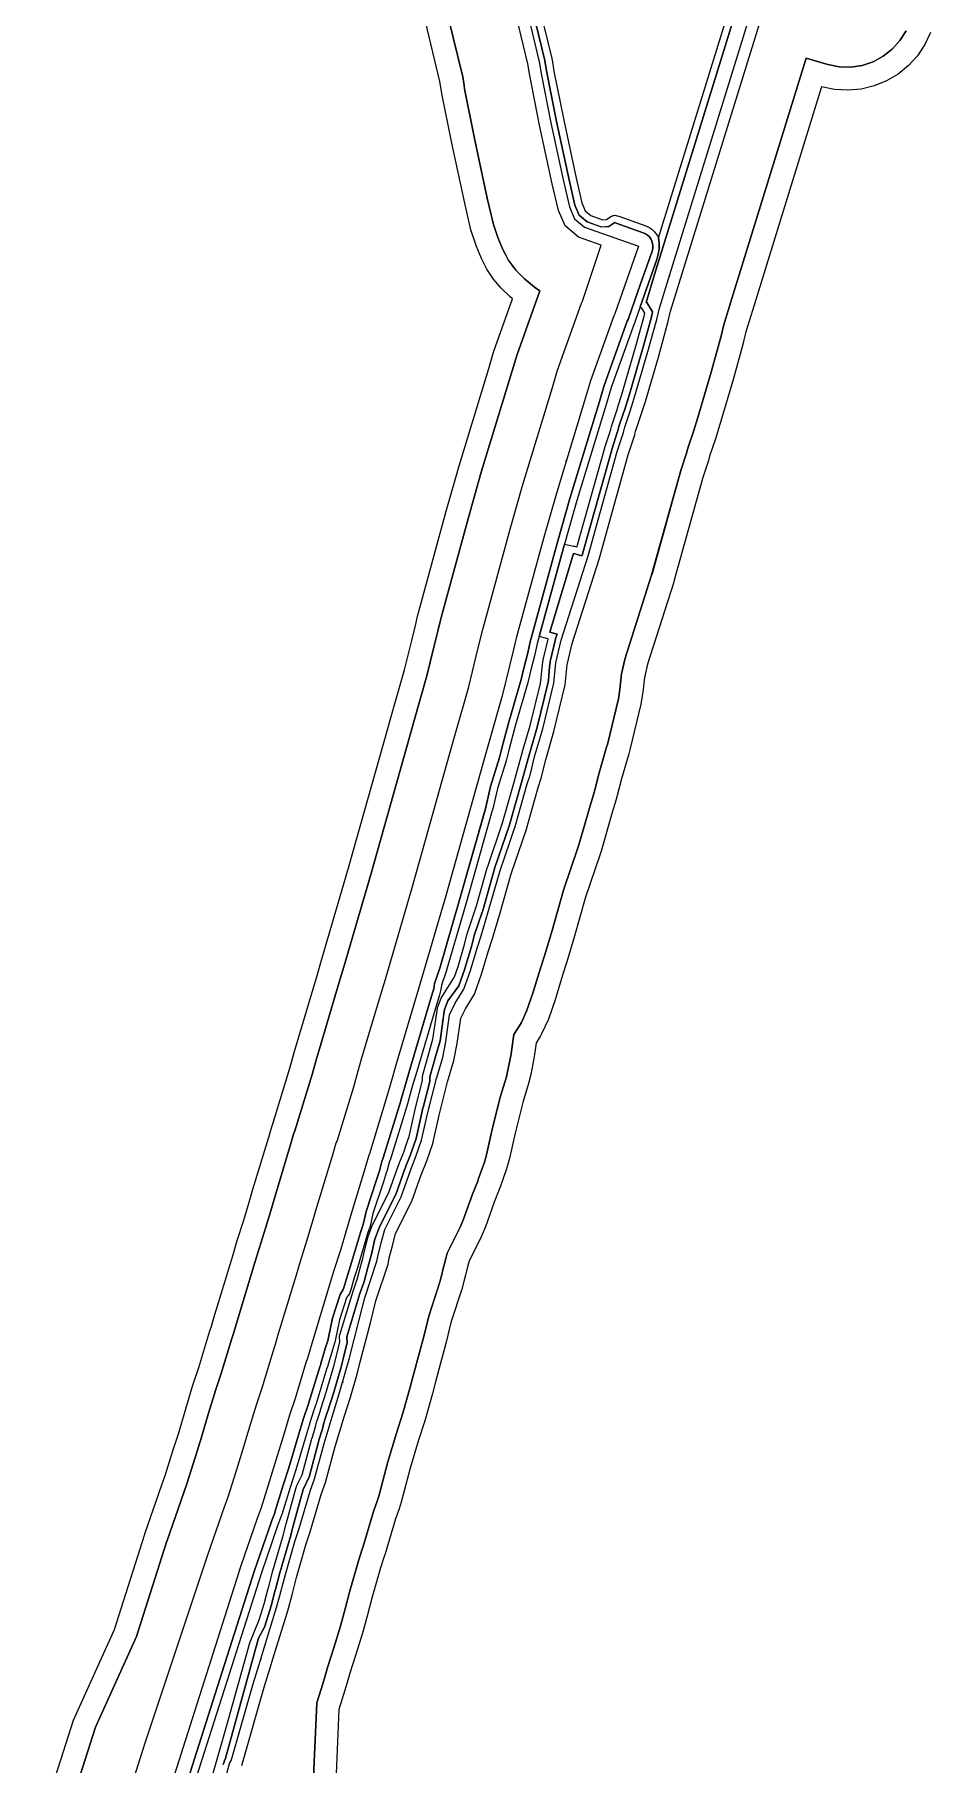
# Model space of a CAD drawing. Header units: inches. Extents: x 87989 to 118156, y 435697 to 451526.
# Drawn here: x 95869 to 96179, y 446475 to 447073 of the extents above; entities that cross this region are included whole.
import ezdxf

# ---------------------------------------------------------------- set-up
doc = ezdxf.new("R2010")
doc.units = ezdxf.units.IN
doc.header["$MEASUREMENT"] = 0
for name, color, linetype, true_color in [('As_waterkering_BWK', 7, 'Continuous', 0x7b8981), ('Beschermingszone_BWK', 7, 'Continuous', 0xcf890d), ('Grens_bebouwingsvrije_zone_BWK', 7, 'Continuous', 0x6789ae), ('Kernzone_BWK', 7, 'Continuous', 0xcb89af), ('Referentiepunten_BWK', 7, 'Continuous', 0x178980)]:
    doc.layers.add(name, color=color, linetype=linetype, true_color=true_color)

msp = doc.modelspace()

# ---------------------------------------------------------------- linework, layer by layer
at = {"layer": 'As_waterkering_BWK'}
for points in [[(96088.2642, 446988.9881), (96120.658, 447093.799)], [(96038.1537, 447086.3568), (96043.5396, 447064.0752), (96044.1766, 447059.9948), (96047.5965, 447042.9555), (96051.907, 447022.7591), (96053.9799, 447013.8727), (96055.7521, 447009.7192), (96059.166, 447006.881), (96077.869, 447000.228)], [(96077.869, 447000.228), (96069.6742, 446976.8456), (96069.3678, 446976.1311), (96061.2824, 446953.6669), (96059.5974, 446947.9385), (96049.3719, 446914.3831), (96045.0033, 446899.166), (96035.5917, 446864.6669), (96034.673, 446860.7692), (96033.359, 446855.4974), (96030.714, 446844.7243), (96026.208, 446828.9665), (96024.8738, 446824.0464), (96011.1578, 446775.502), (96001.7845, 446743.3591), (96000.1828, 446737.9499), (95993.913, 446716.9128), (95992.3888, 446711.6756), (95990.8223, 446706.086), (95984.7585, 446686.3328), (95984.5219, 446685.838), (95983.5202, 446682.2542), (95978.0782, 446664.4033), (95976.7015, 446659.6647), (95974.6886, 446652.9574), (95972.3437, 446645.6064), (95970.9835, 446640.9956), (95964.8043, 446620.6676), (95963.1807, 446615.1006), (95963.0222, 446614.8025), (95959.0108, 446601.6937), (95957.075, 446595.8802), (95955.3145, 446589.9875), (95952.0673, 446579.1678), (95950.1576, 446573.1067), (95947.2592, 446563.8142), (95945.9044, 446560.1026), (95940.237, 446543.729), (95919.4689, 446478.5322)], [(95935.269, 446471.5899), (95936.4605, 446475.7239), (95936.8677, 446476.3317), (95944.5132, 446502.9305), (95946.5637, 446509.5638), (95947.576, 446513.0741), (95948.4149, 446515.7737), (95950.4251, 446522.239), (95952.6351, 446529.3466), (95954.1058, 446534.8023), (95955.6997, 446540.8025), (95958.971, 446552.2277), (95960.437, 446556.6829), (95964.2852, 446569.6334), (95965.752, 446573.798), (95969.0398, 446586.0844), (95972.1632, 446596.4211), (95974.3249, 446603.2572), (95976.7312, 446611.6317), (95977.6983, 446615.2895), (95981.2553, 446628.8199), (95983.1749, 446636.4871), (95987.3101, 446649.1034), (95987.7401, 446651.2513), (95988.8363, 446655.4787), (95990.0594, 446660.1128), (95995.6972, 446671.4266), (95998.9293, 446680.4678), (96000.842, 446685.298), (96002.8339, 446691.0017), (96004.9995, 446700.6115), (96007.9339, 446712.3016), (96010.1298, 446719.5717), (96011.1793, 446725.0597), (96012.5079, 446734.3714), (96014.4422, 446738.3826), (96017.4694, 446743.2615), (96019.6946, 446749.7046), (96022.0323, 446757.3919), (96023.4261, 446761.6498), (96025.9132, 446769.9382), (96029.9971, 446784.2871), (96035.1448, 446799.4861), (96039.3558, 446814.2227), (96040.3615, 446817.3033), (96042.0611, 446824.0822), (96044.7706, 446833.3536), (96048.5952, 446849.1294), (96049.2709, 446856.083), (96051.1134, 446863.9139), (96060.4166, 446893.1264), (96070.5353, 446929.2828), (96072.6533, 446935.7725), (96072.6593, 446935.856), (96073.0557, 446937.3363), (96075.0401, 446943.2439), (96076.4323, 446947.647), (96080.9361, 446963.0011), (96084.1974, 446974.8985), (96085.1078, 446978.7755), (96088.2642, 446988.9881)], [(95919.4689, 446478.5322), (95892.5467, 446394.0163)]]:
    msp.add_lwpolyline(points, dxfattribs=at)
at = {"layer": 'Beschermingszone_BWK'}
for points in [[(96011.9336, 447079.9154), (96017.0342, 447058.8122), (96017.4997, 447055.8304), (96017.7045, 447054.6817), (96021.1578, 447037.4811), (96025.5573, 447016.8744), (96027.6859, 447007.739), (96029.146, 447003.2767), (96030.9182, 446999.1232), (96032.8835, 446995.3656), (96035.4129, 446991.9621), (96038.444, 446988.9966), (96041.9051, 446986.119), (96043.7935, 446984.8031), (96035.8778, 446962.8106), (96035.3796, 446961.2859), (96033.7318, 446955.6834), (96023.4823, 446922.0435), (96019.0034, 446906.4442), (96009.5436, 446871.773), (96009.3118, 446870.8612), (96008.4327, 446867.1315), (96007.1491, 446861.9812), (96004.6144, 446851.6573), (96000.1987, 446836.2112), (95998.8522, 446831.2503), (95985.2062, 446782.9521), (95975.8799, 446750.9714), (95974.3007, 446745.6387), (95968.0131, 446724.5411), (95966.4274, 446719.0911), (95964.9136, 446713.692), (95958.9487, 446694.2558), (95958.5186, 446693.1063), (95957.6017, 446689.8261), (95952.2009, 446672.1063), (95950.8067, 446667.3115), (95948.8949, 446660.9411), (95946.5339, 446653.529), (95945.1188, 446648.7418), (95938.9277, 446628.3735), (95937.6674, 446624.075), (95937.2039, 446622.7029), (95933.2893, 446609.9102), (95931.4579, 446604.4104), (95931.205, 446603.6094), (95929.4492, 446597.7327), (95926.2598, 446587.1055), (95924.3939, 446581.1832), (95921.6756, 446572.4681), (95920.4654, 446569.1475), (95914.7222, 446552.5604), (95914.5107, 446551.924), (95904.1266, 446519.3256), (95889.9313, 446487.9412), (95876.4702, 446445.6833)], [(95868.8476, 446448.1114), (95882.3087, 446490.3694), (95896.504, 446521.7537), (95906.8881, 446554.3521), (95907.1622, 446555.1771), (95912.928, 446571.8275), (95914.0952, 446575.0323), (95916.7602, 446583.5762), (95918.6131, 446589.4574), (95921.7854, 446600.0276), (95923.5398, 446605.8995), (95923.8677, 446606.9378), (95925.6681, 446612.3448), (95929.5541, 446625.0438), (95930.0856, 446626.6316), (95931.2606, 446630.6567), (95937.4546, 446651.0372), (95938.7741, 446655.5099), (95938.9991, 446656.243), (95941.2524, 446663.3067), (95943.1342, 446669.5772), (95944.5336, 446674.3886), (95949.9222, 446692.0696), (95950.8139, 446695.2599), (95951.3081, 446696.6012), (95957.2369, 446715.9456), (95958.7352, 446721.2883), (95960.3391, 446726.8013), (95966.632, 446747.9168), (95968.2044, 446753.2269), (95977.5163, 446785.1596), (95991.1421, 446833.3848), (95992.4923, 446838.3578), (95996.8811, 446853.7116), (95999.3832, 446863.9023), (96000.6578, 446869.0167), (96001.5252, 446872.6965), (96001.8256, 446873.8786), (96011.2997, 446908.6007), (96015.8113, 446924.3132), (96026.0679, 446957.9782), (96027.7048, 446963.5433), (96028.3505, 446965.5199), (96034.2968, 446982.0407), (96033.3157, 446982.8566), (96030.3113, 446985.6825), (96027.6603, 446988.8422), (96025.3993, 446992.2919), (96023.56, 446995.9836), (96021.7878, 447000.1371), (96019.895, 447005.9216), (96017.75, 447015.1308), (96013.3241, 447035.8591), (96009.8609, 447053.1074), (96009.5954, 447054.5965), (96009.1808, 447057.2528), (96004.1646, 447078.0068)], [(95965.0564, 446463.0046), (95966.5548, 446496.3565), (95968.6005, 446502.9809), (95969.6101, 446506.4744), (95970.3783, 446508.9467), (95972.3879, 446515.4101), (95974.5979, 446522.5174), (95974.8424, 446523.3603), (95976.324, 446528.8566), (95977.8721, 446534.6839), (95980.959, 446545.4652), (95982.2846, 446549.4941), (95982.4842, 446550.1315), (95986.1693, 446562.533), (95987.4458, 446566.1574), (95987.9703, 446567.8525), (95991.163, 446579.7837), (95994.1374, 446589.6272), (95996.3425, 446596.614), (95998.902, 446605.5164), (95999.9384, 446609.4262), (96003.533, 446623.1029), (96005.2867, 446630.1041), (96009.1661, 446641.9399), (96009.8627, 446644.5888), (96010.1658, 446646.1033), (96011.0873, 446649.6573), (96011.6963, 446651.9644), (96016.2829, 446661.1685), (96017.3549, 446663.6842), (96020.4565, 446672.3603), (96022.2265, 446676.8302), (96022.556, 446677.7148), (96024.5478, 446683.4185), (96025.2712, 446685.9453), (96027.3755, 446695.2828), (96030.1091, 446706.1732), (96032.1473, 446712.9214), (96032.7204, 446715.2516), (96033.7699, 446720.7396), (96033.9487, 446721.8109), (96034.7613, 446727.5062), (96037.013, 446731.1352), (96037.388, 446731.7615), (96039.1459, 446735.5743), (96041.4346, 446742.1966), (96041.6996, 446743.0128), (96043.9666, 446750.4676), (96045.3703, 446754.767), (96047.9887, 446763.485), (96051.9634, 446777.4459), (96056.9293, 446792.108), (96057.2596, 446793.1667), (96061.353, 446807.4916), (96062.2258, 446810.1652), (96062.6711, 446811.7101), (96064.2624, 446818.0574), (96066.8472, 446826.9017), (96067.1231, 446827.9346), (96070.9477, 446843.7104), (96071.4874, 446846.905), (96072.0136, 446852.3201), (96073.2985, 446857.7812), (96082.3321, 446886.1471), (96082.5655, 446886.9278), (96092.5523, 446922.6125), (96094.5184, 446928.6367), (96094.8576, 446929.9121), (96095.0872, 446930.6935), (96096.9064, 446936.1151), (96098.4322, 446940.9431), (96103.0621, 446956.724), (96106.3791, 446968.8182), (96106.5883, 446969.6404), (96107.317, 446972.7434), (96110.2386, 446982.1965), (96135.9337, 447065.3337), (96143.4858, 447063.1131), (96147.3939, 447062.3242), (96151.3796, 447062.222), (96155.323, 447062.8097), (96159.1057, 447064.0695), (96162.614, 447065.9637), (96165.7425, 447068.4352), (96168.3971, 447071.4099), (96170.4982, 447074.7984)], [(96178.9413, 447074.2265), (96176.9934, 447070.0279), (96174.4409, 447066.1668), (96171.3408, 447062.7298), (96167.7626, 447059.7938), (96163.7865, 447057.4246), (96159.5013, 447055.6751), (96155.0031, 447054.5845), (96150.3925, 447054.1772), (96145.7728, 447054.4625), (96141.2473, 447055.4337), (96117.8819, 446979.8342), (96115.0419, 446970.6453), (96114.3764, 446967.8115), (96114.0945, 446966.7033), (96110.758, 446954.5407), (96106.0844, 446938.6113), (96104.5121, 446933.6355), (96102.4779, 446927.572), (96102.1236, 446926.1547), (96100.2104, 446920.2924), (96090.2695, 446884.7717), (96089.9548, 446883.7195), (96081.0151, 446855.6482), (96079.9241, 446851.0112), (96079.4499, 446846.1313), (96078.7225, 446841.8255), (96074.8979, 446826.0497), (96074.526, 446824.6576), (96071.9846, 446815.9618), (96070.4309, 446809.7646), (96069.8308, 446807.6824), (96069.0042, 446805.1504), (96064.9517, 446790.9687), (96064.5065, 446789.5418), (96059.6039, 446775.0663), (96055.6672, 446761.2404), (96053.1182, 446752.7402), (96052.8878, 446752.0058), (96051.596, 446748.0592), (96049.3535, 446740.6853), (96048.9964, 446739.5851), (96046.6856, 446732.9004), (96044.3162, 446727.7615), (96043.8108, 446726.9173), (96042.444, 446724.7145), (96041.8684, 446720.6808), (96041.6275, 446719.237), (96040.578, 446713.749), (96039.8056, 446710.6082), (96037.8222, 446704.0416), (96035.1584, 446693.4293), (96033.0755, 446684.1865), (96032.1005, 446680.7808), (96030.1086, 446675.0772), (96029.6646, 446673.8848), (96027.9442, 446669.5403), (96024.888, 446660.9911), (96023.4431, 446657.6004), (96019.2223, 446649.1301), (96018.8268, 446647.6325), (96017.9661, 446644.3127), (96017.707, 446643.0185), (96016.7681, 446639.4482), (96012.9778, 446627.8839), (96011.2818, 446621.1144), (96007.6741, 446607.3869), (96006.6136, 446603.3893), (96004.1193, 446594.6961), (96003.8823, 446593.9106), (96001.7806, 446587.2641), (95998.8581, 446577.5921), (95995.6984, 446565.7845), (95994.9915, 446563.4998), (95993.7812, 446560.0633), (95990.1528, 446547.8527), (95989.8838, 446546.9936), (95988.607, 446543.113), (95985.5842, 446532.5557), (95984.052, 446526.7885), (95982.5667, 446521.2781), (95982.2371, 446520.142), (95980.0271, 446513.0348), (95978.0178, 446506.5721), (95977.2741, 446504.1789), (95976.2654, 446500.6912), (95974.2215, 446494.0699), (95972.7435, 446460.789)]]:
    msp.add_lwpolyline(points, dxfattribs=at)
for points in [[(95922.4531, 446443.373, 0), (95935.5527, 446488.998, 0), (95943.3105, 446517.1191, 0), (95946.5898, 446525.0625, 0), (95948.3145, 446530.6055, 0), (95949.7598, 446535.9668, 0), (95949.8164, 446536.1816, 0), (95951.3652, 446542.0078, 0), (95954.6445, 446553.4668, 0), (95954.7285, 446553.7578, 0), (95954.748, 446553.8262, 0), (95955.8887, 446558.2715, 0), (95959.4004, 446570.8652, 0), (95959.459, 446571.0488, 0), (95959.5625, 446571.2891, 0), (95961.4668, 446575.1953, 0), (95964.7051, 446587.291, 0), (95964.8555, 446587.8594, 0), (95964.8828, 446587.9512, 0), (95965.9805, 446591.5176, 0), (95966.082, 446591.8535, 0), (95966.582, 446593.8379, 0), (95966.6328, 446594.0098, 0), (95967.7891, 446597.5137, 0), (95967.8691, 446597.7656, 0), (95970.0059, 446604.5254, 0), (95970.0254, 446604.5879, 0), (95972.3965, 446612.8379, 0), (95973.3398, 446616.4121, 0), (95974.502, 446621.209, 0), (95974.3945, 446622.8125, 0), (95974.3945, 446623.1152, 0), (95974.4277, 446623.416, 0), (95974.5, 446623.7109, 0), (95979.0996, 446638.7246, 0), (95979.1309, 446638.8164, 0), (95980.3066, 446642.1855, 0), (95980.5059, 446642.791, 0), (95981.8184, 446647.6426, 0), (95982.4629, 446650.0254, 0), (95982.4805, 446650.0879, 0), (95982.9902, 446652.1953, 0), (95984.1777, 446657.3398, 0), (95984.2773, 446657.6699, 0), (95985.7539, 446661.5371, 0), (95985.8516, 446661.7598, 0), (95986.0313, 446662.1191, 0), (95991.5508, 446673.1934, 0), (95994.6973, 446681.9961, 0), (95994.7188, 446682.0586, 0), (95995.0117, 446682.875, 0), (95995.0508, 446682.9785, 0), (95996.2949, 446686.0371, 0), (95996.625, 446686.873, 0), (95997.6406, 446689.7773, 0), (95998.5, 446692.2422, 0), (96000.6152, 446701.625, 0), (96000.8574, 446702.7031, 0), (96000.9473, 446703.0098, 0), (96000.9863, 446703.1074, 0), (96003.127, 446711.6367, 0), (96003.1641, 446713.0039, 0), (96003.2012, 446713.3711, 0), (96003.2617, 446713.6289, 0), (96005.375, 446720.9609, 0), (96006.7539, 446725.9043, 0), (96008.0527, 446735.0078, 0), (96008.2773, 446736.584, 0), (96008.291, 446736.666, 0), (96008.4063, 446737.0938, 0), (96009.5449, 446740.1543, 0), (96014.1543, 446747.5156, 0), (96015.416, 446751.0977, 0), (96017.707, 446758.6367, 0), (96018.4746, 446762.0234, 0), (96021.8359, 446772.0508, 0), (96025.6777, 446785.5488, 0), (96025.7246, 446785.7012, 0), (96030.8477, 446800.8262, 0), (96034.9902, 446815.3223, 0), (96037.9941, 446826.209, 0), (96040.418, 446834.502, 0), (96043.9219, 446848.9551, 0), (96044.6719, 446855.2832, 0), (96044.793, 446856.5176, 0), (96044.8145, 446856.6836, 0), (96044.8574, 446856.9492, 0), (96044.8906, 446857.1133, 0), (96046.5859, 446864.373, 0), (96046.5195, 446864.3926, 0), (96046.1387, 446864.5, 0), (96046.1191, 446864.5078, 0), (96043.5254, 446865.2539, 0), (96052.2266, 446897.1445, 0), (96055.5449, 446896.4355, 0), (96055.7051, 446896.4316, 0), (96056.125, 446896.3477, 0), (96056.5234, 446896.2324, 0), (96056.6074, 446896.209, 0), (96056.8145, 446896.9492, 0), (96066.209, 446930.5215, 0), (96066.25, 446930.6523, 0), (96068.2734, 446936.8711, 0), (96068.3086, 446937.0039, 0), (96068.543, 446937.8848, 0), (96070.5742, 446944.0801, 0), (96070.7617, 446944.6387, 0), (96072.127, 446948.9551, 0), (96077.2227, 446966.4746, 0), (96079.834, 446976.002, 0), (96080.0918, 446977.0977, 0), (96079.0156, 446978.8047, 0), (96078.8164, 446978.9531, 0), (96078.6406, 446979.1309, 0), (96078.4922, 446979.332, 0), (96084.2081, 446995.6385, 0), (96084.7556, 446997.457, 0), (96085.0366, 446999.3353, 0), (96085.0452, 447001.2345, 0), (96084.7813, 447003.1152, 0), (96113.4922, 447096.0137, 0)], [(96115.8809, 447095.2754, 0), (96083.4863, 446990.4648, 0), (96080.502, 446980.8047, 0), (96080.7383, 446980.7617, 0), (96082.7637, 446977.543, 0), (96082.2637, 446975.4102, 0), (96082.25, 446975.3555, 0), (96079.6289, 446965.7969, 0), (96074.5195, 446948.2305, 0), (96073.1387, 446943.8633, 0), (96072.4727, 446941.8828, 0), (96071.3145, 446938.5684, 0), (96071.123, 446937.8535, 0), (96070.7266, 446936.373, 0), (96070.6777, 446936.1738, 0), (96068.6348, 446929.9023, 0), (96068.6094, 446929.8223, 0), (96059.2207, 446896.2754, 0), (96058.502, 446893.7031, 0), (96058.3125, 446893.1113, 0), (96055.8281, 446893.832, 0), (96055.4297, 446893.9473, 0), (96047.252, 446866.7832, 0), (96049.6895, 446866.0352, 0), (96049.207, 446864.5215, 0), (96049.166, 446864.3711, 0), (96047.3242, 446856.541, 0), (96047.2813, 446856.2773, 0), (96047.1328, 446854.7559, 0), (96046.6934, 446850.2383, 0), (96046.6191, 446849.4629, 0), (96042.834, 446833.8574, 0), (96040.1406, 446824.6426, 0), (96039.9102, 446823.8555, 0), (96037.4375, 446814.7891, 0), (96033.2344, 446800.082, 0), (96028.1035, 446784.9277, 0), (96028.0742, 446784.834, 0), (96023.9941, 446770.5, 0), (96023.7031, 446769.5352, 0), (96021.0762, 446762.1484, 0), (96020.125, 446757.9941, 0), (96017.8027, 446750.3574, 0), (96017.7852, 446750.3047, 0), (96015.7246, 446744.3359, 0), (96011.8809, 446739.2617, 0), (96010.7539, 446736.2305, 0), (96010.5273, 446734.6543, 0), (96009.2051, 446725.3887, 0), (96007.7793, 446720.2793, 0), (96005.6641, 446712.9355, 0), (96005.6191, 446711.2949, 0), (96003.3652, 446702.3145, 0), (96003.2969, 446702.1543, 0), (96003.0547, 446701.0742, 0), (96000.9082, 446691.5527, 0), (96000, 446688.9531, 0), (95998.9805, 446686.0352, 0), (95998.9609, 446685.9766, 0), (95998.6152, 446685.1074, 0), (95997.3652, 446682.0352, 0), (95997.0703, 446681.2051, 0), (95997.0469, 446681.1406, 0), (95993.8535, 446672.2129, 0), (95988.2695, 446661.0059, 0), (95988.0898, 446660.6445, 0), (95986.6133, 446656.7793, 0), (95985.4219, 446651.6191, 0), (95984.8926, 446649.4355, 0), (95984.2324, 446646.9883, 0), (95982.9023, 446642.0742, 0), (95982.6758, 446641.3828, 0), (95981.4902, 446637.9922, 0), (95976.8906, 446622.9785, 0), (95977.0215, 446620.9941, 0), (95975.7637, 446615.7988, 0), (95974.8066, 446612.1738, 0), (95972.4102, 446603.8359, 0), (95970.252, 446597.0117, 0), (95970.168, 446596.7441, 0), (95969.0078, 446593.2266, 0), (95968.4922, 446591.1875, 0), (95968.3711, 446590.7871, 0), (95967.2715, 446587.2148, 0), (95967.1172, 446586.6328, 0), (95963.8398, 446574.3887, 0), (95963.7969, 446574.2695, 0), (95961.8086, 446570.1934, 0), (95958.3027, 446557.625, 0), (95957.1504, 446553.1367, 0), (95957.0488, 446552.7773, 0), (95953.7754, 446541.3437, 0), (95952.2324, 446535.5391, 0), (95952.1738, 446535.3184, 0), (95950.7246, 446529.9414, 0), (95950.709, 446529.8848, 0), (95948.5156, 446522.832, 0), (95948.4277, 446522.5488, 0), (95946.3418, 446518.7031, 0), (95934.7852, 446476.8105, 0), (95934.6465, 446476.5684, 0), (95934.5391, 446476.2773, 0), (95934.1777, 446475.0273, 0)], [(95910.7715, 446434.7559, 0), (95924.2324, 446477.0137, 0), (95934.6172, 446509.6133, 0), (95944.9824, 446542.1523, 0), (95950.6016, 446558.3887, 0), (95950.6289, 446558.4668, 0), (95951.957, 446562.0996, 0), (95952.0332, 446562.3262, 0), (95954.9277, 446571.6113, 0), (95956.8457, 446577.6973, 0), (95960.1035, 446588.5527, 0), (95961.8438, 446594.375, 0), (95963.7539, 446600.1133, 0), (95963.793, 446600.2305, 0), (95967.6875, 446612.959, 0), (95967.8789, 446613.3906, 0), (95967.9805, 446613.7012, 0), (95969.5957, 446619.2402, 0), (95970.3027, 446621.5625, 0), (95970.5371, 446622.7148, 0), (95971.9941, 446629.4609, 0), (95974.5742, 446637.5957, 0), (95975.7051, 446639.3379, 0), (95975.7734, 446639.5605, 0), (95977.123, 446644.1387, 0), (95978.209, 446647.543, 0), (95981.627, 446659.0469, 0), (95982.3223, 446661.0918, 0), (95982.8008, 446662.7363, 0), (95983.5703, 446666.3027, 0), (95987.248, 446677.334, 0), (95988.3027, 446680.7969, 0), (95988.3359, 446680.9082, 0), (95989.2207, 446684.0723, 0), (95989.2695, 446684.1758, 0), (95989.5391, 446684.8652, 0), (95995.6016, 446704.6191, 0), (95995.6367, 446704.7363, 0), (95997.1973, 446710.3027, 0), (95998.709, 446715.5, 0), (96004.9766, 446736.5254, 0), (96006.582, 446741.9492, 0), (96007.0059, 446743.4082, 0), (96007.252, 446745.2305, 0), (96009.0762, 446750.5059, 0), (96015.9629, 446774.123, 0), (96024.8809, 446805.6816, 0), (96026.6309, 446813.3457, 0), (96029.7949, 446823.3438, 0), (96030.5996, 446826.5762, 0), (96032.916, 446835.3066, 0), (96037.248, 446850.3672, 0), (96038.2129, 446854.2969, 0), (96039.5313, 446859.5918, 0), (96040.4375, 446863.4355, 0), (96049.8184, 446897.8184, 0), (96054.1543, 446912.9258, 0), (96054.1777, 446913.0039, 0), (96064.3867, 446946.5039, 0), (96066.0371, 446952.1133, 0), (96074.0215, 446974.2969, 0), (96074.2695, 446974.875, 0), (96074.3926, 446975.1914, 0), (96078.4902, 446986.8828, 0), (96082.5879, 446998.5742, 0), (96082.8027, 446999.4141, 0), (96082.8691, 447000.2793, 0), (96082.7852, 447001.1406, 0), (96082.5527, 447001.9766, 0), (96082.1797, 447002.7598, 0), (96081.6777, 447003.4668, 0), (96081.0625, 447004.0762, 0), (96080.3496, 447004.5703, 0), (96079.5625, 447004.9316, 0), (96070.1934, 447008.2656, 0), (96069.6992, 447008.4414, 0), (96067.6426, 447007.0215, 0), (96065.0898, 447006.8965, 0), (96060.1719, 447008.6465, 0), (96057.4023, 447010.9492, 0), (96055.8887, 447014.4961, 0), (96053.8594, 447023.1953, 0), (96049.5547, 447043.3613, 0), (96046.1543, 447060.3027, 0), (96046.1426, 447060.3672, 0), (96045.5156, 447064.3828, 0), (96045.5039, 447064.4648, 0), (96045.4844, 447064.5449, 0), (96040.0957, 447086.834, 0)], [(96042.5234, 447087.4297, 0), (96047.9141, 447065.1328, 0), (96047.9336, 447065.0527, 0), (96047.9727, 447064.8516, 0), (96047.9863, 447064.7695, 0), (96048.6094, 447060.7793, 0), (96052.0039, 447043.8672, 0), (96056.2988, 447023.7402, 0), (96058.2734, 447015.2773, 0), (96059.4648, 447012.4844, 0), (96061.4277, 447010.8535, 0), (96065.4609, 447009.418, 0), (96066.8086, 447009.4844, 0), (96068.2773, 447010.498, 0), (96068.6191, 447010.6953, 0), (96068.9863, 447010.8379, 0), (96069.3711, 447010.9199, 0), (96069.7637, 447010.9395, 0), (96070.1563, 447010.8984, 0), (96070.5371, 447010.7969, 0), (96071.0313, 447010.6211, 0), (96080.4004, 447007.2871, 0), (96080.6094, 447007.2031, 0), (96081.3965, 447006.8398, 0), (96081.7734, 447006.625, 0), (96082.4863, 447006.1309, 0), (96082.8184, 447005.8535, 0), (96083.4355, 447005.2441, 0), (96083.7168, 447004.9141, 0), (96084.2188, 447004.207, 0), (96084.4375, 447003.834, 0), (96084.7813, 447003.1152, 0), (96085.0452, 447001.2345, 0), (96085.0366, 446999.3353, 0), (96084.7556, 446997.457, 0), (96084.2081, 446995.6385, 0), (96078.4922, 446979.332, 0), (96076.752, 446974.3652, 0), (96076.7227, 446974.2852, 0), (96076.5996, 446973.9688, 0), (96076.5664, 446973.8906, 0), (96076.3496, 446973.3809, 0), (96068.4141, 446951.3359, 0), (96066.7813, 446945.7871, 0), (96056.5645, 446912.2559, 0), (96052.2266, 446897.1445, 0), (96043.5254, 446865.2539, 0), (96042.873, 446862.8613, 0), (96042.8516, 446862.7773, 0), (96041.9609, 446859.002, 0), (96040.6387, 446853.6973, 0), (96039.6758, 446849.7695, 0), (96039.6504, 446849.6758, 0), (96035.3262, 446834.6406, 0), (96033.0215, 446825.9531, 0), (96032.2207, 446822.7383, 0), (96032.1777, 446822.5879, 0), (96029.0469, 446812.6895, 0), (96027.3184, 446805.123, 0), (96027.2871, 446805.002, 0), (96018.3672, 446773.4316, 0), (96011.4766, 446749.8066, 0), (96011.4395, 446749.6895, 0), (96009.6953, 446744.6504, 0), (96009.4844, 446743.0762, 0), (96009.4063, 446742.707, 0), (96008.9805, 446741.2441, 0), (96007.373, 446735.8145, 0), (96001.1074, 446714.793, 0), (95999.5996, 446709.6152, 0), (95998.0391, 446704.0469, 0), (95997.9961, 446703.9004, 0), (95991.9277, 446684.1309, 0), (95991.8672, 446683.957, 0), (95991.5879, 446683.2422, 0), (95990.7402, 446680.2207, 0), (95990.6992, 446680.082, 0), (95989.6289, 446676.5742, 0), (95985.9863, 446665.6426, 0), (95985.2441, 446662.209, 0), (95985.2012, 446662.0391, 0), (95984.7227, 446660.3945, 0), (95984.6895, 446660.2852, 0), (95984.0234, 446658.334, 0), (95983.9941, 446658.2402, 0), (95980.5996, 446646.8066, 0), (95979.5137, 446643.4063, 0), (95978.168, 446638.8438, 0), (95978.0977, 446638.6113, 0), (95977.9727, 446638.2832, 0), (95977.8027, 446637.9766, 0), (95976.8555, 446636.5176, 0), (95974.4141, 446628.8164, 0), (95972.9844, 446622.1992, 0), (95972.752, 446621.0605, 0), (95972.6934, 446620.8359, 0), (95971.9922, 446618.5273, 0), (95970.3809, 446613, 0), (95970.3574, 446612.9219, 0), (95970.2559, 446612.6133, 0), (95970.1621, 446612.373, 0), (95970.0332, 446612.0801, 0), (95966.1777, 446599.4844, 0), (95966.1309, 446599.3379, 0), (95964.2402, 446593.6582, 0), (95964.2168, 446593.584, 0), (95962.5, 446587.8359, 0), (95959.2363, 446576.9629, 0), (95957.3145, 446570.8633, 0), (95954.4102, 446561.5527, 0), (95954.3145, 446561.2695, 0), (95952.9707, 446557.5898, 0), (95947.3555, 446541.3633, 0), (95937, 446508.8535, 0), (95926.6152, 446476.2559, 0), (95913.1543, 446433.998, 0)]]:
    msp.add_polyline3d(points, dxfattribs=at)
at = {"layer": 'Grens_bebouwingsvrije_zone_BWK'}
for points in [[(95879.9564, 446397.3229), (95907.0821, 446482.4779), (95928.8483, 446547.5132), (95934.5974, 446564.1228), (95935.8887, 446567.6604), (95938.7071, 446576.6962), (95940.5973, 446582.6957), (95943.8188, 446593.4298), (95945.6307, 446599.4942), (95947.5791, 446605.3455), (95951.8853, 446619.4179), (95952.0063, 446619.6454), (95953.3032, 446624.0925), (95959.4879, 446644.4385), (95960.8713, 446649.128), (95963.2248, 446656.5057), (95965.1927, 446663.0633), (95966.5767, 446667.827), (95972.0009, 446685.6195), (95973.2458, 446690.0736), (95973.5483, 446690.7061), (95979.3073, 446709.4664), (95980.8501, 446714.9714), (95982.4018, 446720.3032), (95988.6796, 446741.3671), (95990.2713, 446746.7424), (95999.6236, 446778.8132), (96013.3087, 446827.2481), (96014.6478, 446832.1865), (96019.1142, 446847.8056), (96021.7101, 446858.3791), (96023.0106, 446863.5969), (96023.9597, 446867.6234), (96033.4473, 446902.4009), (96037.8646, 446917.7879), (96048.1016, 446951.3807), (96049.8707, 446957.3952), (96058.198, 446980.5314), (96058.4845, 446981.1996), (96064.9462, 447000.58), (96057.1555, 447003.3506), (96052.4521, 447007.2609), (96050.1638, 447012.624), (96048.003, 447021.8872), (96043.6795, 447042.1444), (96040.2378, 447059.2924), (96039.6129, 447063.2955), (96034.2692, 447085.4025)], [(95940.5391, 446474.6252), (95948.3465, 446501.7872), (95950.3966, 446508.4188), (95951.4079, 446511.9261), (95956.4774, 446528.2318), (95957.9698, 446533.7683), (95959.5558, 446539.7384), (95962.795, 446551.0516), (95964.2547, 446555.4878), (95968.0912, 446568.3985), (95969.5762, 446572.6148), (95972.8873, 446584.9886), (95975.9848, 446595.2395), (95978.1547, 446602.1017), (95980.5874, 446610.568), (95981.5661, 446614.2698), (95985.1298, 446627.8256), (95987.0205, 446635.377), (95991.1854, 446648.0843), (95991.6402, 446650.356), (95992.7061, 446654.4663), (95993.8223, 446658.6957), (95999.3835, 446669.8558), (96002.6732, 446679.0578), (96004.5913, 446683.9017), (96006.6857, 446689.899), (96008.891, 446699.6848), (96011.7904, 446711.2358), (96014.0193, 446718.6152), (96015.1258, 446724.4012), (96016.3802, 446733.1926), (96017.953, 446736.4541), (96021.1042, 446741.5328), (96023.4999, 446748.4694), (96025.847, 446756.1877), (96027.2431, 446760.4526), (96029.7526, 446768.8159), (96033.8173, 446783.0973), (96038.9643, 446798.2943), (96043.1814, 446813.0521), (96044.2074, 446816.1948), (96045.9222, 446823.0344), (96048.6361, 446832.3208), (96052.5492, 446848.4614), (96053.2262, 446855.4286), (96054.9717, 446862.8473), (96064.2495, 446891.9802), (96074.3644, 446928.1227), (96076.6081, 446934.9977), (96076.6218, 446935.1899), (96076.8872, 446936.1811), (96078.8432, 446942.004), (96080.2588, 446946.481), (96084.7844, 446961.9094), (96088.0746, 446973.9122), (96088.9703, 446977.7264), (96123.3146, 447088.8485)]]:
    msp.add_lwpolyline(points, dxfattribs=at)
at = {"layer": 'Kernzone_BWK'}
for points in [[(95934.1777, 446475.0273), (95934.5391, 446476.2773), (95934.6465, 446476.5664), (95934.7852, 446476.8125), (95946.3418, 446518.7031), (95948.4277, 446522.5508), (95948.5156, 446522.832), (95950.709, 446529.8867), (95950.7246, 446529.9414), (95952.1738, 446535.3203), (95952.2324, 446535.5391), (95953.7754, 446541.3437), (95957.0488, 446552.7773), (95957.1504, 446553.1367), (95958.3027, 446557.625), (95961.8086, 446570.1953), (95963.7969, 446574.2695), (95963.8398, 446574.3906), (95967.1172, 446586.6328), (95967.2715, 446587.2148), (95968.3711, 446590.7891), (95968.4922, 446591.1875), (95969.0078, 446593.2266), (95970.168, 446596.7461), (95970.252, 446597.0117), (95972.4102, 446603.8359), (95974.8066, 446612.1719), (95975.7637, 446615.8008), (95977.0215, 446620.9922), (95976.8906, 446622.9766), (95981.4902, 446637.9922), (95982.6758, 446641.3828), (95982.9023, 446642.0742), (95984.2324, 446646.9883), (95984.8926, 446649.4375), (95985.4219, 446651.6211), (95986.6133, 446656.7773), (95988.0898, 446660.6445), (95988.2695, 446661.0039), (95993.8535, 446672.2109), (95997.0469, 446681.1406), (95997.0703, 446681.2031), (95997.3652, 446682.0352), (95998.6152, 446685.1055), (95998.9609, 446685.9766), (95998.9805, 446686.0352), (96000, 446688.9531), (96000.9082, 446691.5547), (96003.0547, 446701.0742), (96003.2969, 446702.1523), (96003.3652, 446702.3125), (96005.6191, 446711.293), (96005.6641, 446712.9375), (96007.7793, 446720.2773), (96009.2051, 446725.3906), (96010.5273, 446734.6523), (96010.7539, 446736.2305), (96011.8809, 446739.2617), (96015.7246, 446744.3359), (96017.7852, 446750.3047), (96017.8027, 446750.3594), (96020.125, 446757.9922), (96021.0762, 446762.1484), (96023.7031, 446769.5352), (96023.9941, 446770.5), (96028.0742, 446784.8359), (96028.1035, 446784.9297), (96033.2344, 446800.082), (96037.4375, 446814.7891), (96039.9102, 446823.8555), (96040.1406, 446824.6445), (96042.834, 446833.8555), (96046.6191, 446849.4648), (96046.6934, 446850.2383), (96047.1328, 446854.7539), (96047.2813, 446856.2773), (96047.3242, 446856.543), (96049.166, 446864.3711), (96049.207, 446864.5195), (96049.6895, 446866.0352), (96047.252, 446866.7813), (96055.4297, 446893.9453), (96055.8281, 446893.832), (96058.3125, 446893.1133), (96058.502, 446893.7031), (96059.2207, 446896.2773), (96068.6094, 446929.8203), (96068.6348, 446929.9023), (96070.6777, 446936.1758), (96070.7266, 446936.375), (96071.123, 446937.8555), (96071.3145, 446938.5664), (96072.4727, 446941.8828), (96073.1387, 446943.8633), (96074.5195, 446948.2305), (96079.6289, 446965.7969), (96082.25, 446975.3555), (96082.2637, 446975.4102), (96082.7637, 446977.543), (96080.7383, 446980.7617), (96080.502, 446980.8047), (96083.4863, 446990.4648), (96115.8809, 447095.2773)], [(96040.0957, 447086.8359), (96045.4844, 447064.5469), (96045.5039, 447064.4648), (96045.5156, 447064.3828), (96046.1426, 447060.3672), (96046.1543, 447060.3047), (96049.5547, 447043.3594), (96053.8594, 447023.1953), (96055.8887, 447014.4961), (96057.4023, 447010.9492), (96060.1719, 447008.6445), (96065.0898, 447006.8984), (96067.6426, 447007.0195), (96069.6992, 447008.4414), (96070.1934, 447008.2656), (96079.5625, 447004.9336), (96080.3496, 447004.5703), (96081.0625, 447004.0742), (96081.6777, 447003.4648), (96082.1797, 447002.7617), (96082.5527, 447001.9766), (96082.7852, 447001.1406), (96082.8691, 447000.2773), (96082.8027, 446999.4141), (96082.5879, 446998.5742), (96078.4902, 446986.8828), (96074.3926, 446975.1914), (96074.2695, 446974.875), (96074.0215, 446974.2969), (96066.0371, 446952.1133), (96064.3867, 446946.5039), (96054.1777, 446913.0039), (96054.1543, 446912.9258), (96049.8184, 446897.8164), (96040.4375, 446863.4336), (96039.5313, 446859.5898), (96038.2129, 446854.2969), (96037.248, 446850.3672), (96032.916, 446835.3047), (96030.5996, 446826.5742), (96029.7949, 446823.3438), (96026.6309, 446813.3477), (96024.8809, 446805.6797), (96015.9629, 446774.1211), (96009.0762, 446750.5078), (96007.252, 446745.2305), (96007.0059, 446743.4063), (96006.582, 446741.9492), (96004.9766, 446736.5273), (95998.709, 446715.5), (95997.1973, 446710.3008), (95995.6367, 446704.7383), (95995.6016, 446704.6172), (95989.5391, 446684.8672), (95989.2695, 446684.1758), (95989.2207, 446684.0742), (95988.3359, 446680.9063), (95988.3027, 446680.7969), (95987.248, 446677.3359), (95983.5703, 446666.3047), (95982.8008, 446662.7344), (95982.3223, 446661.0938), (95981.627, 446659.0469), (95978.209, 446647.543), (95977.123, 446644.1406), (95975.7734, 446639.5625), (95975.7051, 446639.3398), (95974.5742, 446637.5977), (95971.9941, 446629.4609), (95970.5371, 446622.7148), (95970.3027, 446621.5625), (95969.5957, 446619.2422), (95967.9805, 446613.6992), (95967.8789, 446613.3906), (95967.6875, 446612.957), (95963.793, 446600.2305), (95963.7539, 446600.1133), (95961.8438, 446594.375), (95960.1035, 446588.5547), (95956.8457, 446577.6992), (95954.9277, 446571.6094), (95952.0332, 446562.3242), (95951.957, 446562.1016), (95950.6289, 446558.4688), (95950.6016, 446558.3867), (95944.9824, 446542.1523), (95934.6172, 446509.6133), (95924.2324, 446477.0156), (95910.7715, 446434.7578)], [(95876.4707, 446445.6836), (95889.9316, 446487.9414), (95904.127, 446519.3242), (95914.5098, 446551.9258), (95914.7227, 446552.5586), (95920.4648, 446569.1484), (95921.6758, 446572.4688), (95924.3945, 446581.1836), (95926.2598, 446587.1055), (95929.4492, 446597.7344), (95931.2051, 446603.6094), (95931.457, 446604.4102), (95933.2891, 446609.9102), (95937.2031, 446622.7031), (95937.668, 446624.0742), (95938.9277, 446628.375), (95945.1191, 446648.7422), (95946.5332, 446653.5273), (95948.8945, 446660.9414), (95950.8066, 446667.3125), (95952.2012, 446672.1055), (95957.6016, 446689.8242), (95958.5195, 446693.1055), (95958.9492, 446694.2539), (95964.9141, 446713.6914), (95966.4277, 446719.0898), (95968.0137, 446724.543), (95974.3008, 446745.6406), (95975.8809, 446750.9727), (95985.207, 446782.9531), (95998.8516, 446831.25), (96000.1992, 446836.2109), (96004.6152, 446851.6563), (96007.1484, 446861.9805), (96008.4336, 446867.1328), (96009.3125, 446870.8594), (96009.543, 446871.7734), (96019.0039, 446906.4453), (96023.4824, 446922.043), (96033.7324, 446955.6836), (96035.3789, 446961.2852), (96035.877, 446962.8125), (96043.793, 446984.8047), (96041.9043, 446986.1172), (96038.4434, 446988.9961), (96035.4121, 446991.9609), (96032.8828, 446995.3672), (96030.918, 446999.125), (96029.1465, 447003.2773), (96027.6855, 447007.7383), (96025.5566, 447016.875), (96021.1582, 447037.4805), (96017.7051, 447054.6836), (96017.5, 447055.832), (96017.0352, 447058.8125), (96011.9336, 447079.9141)], [(96170.498, 447074.7969), (96168.3965, 447071.4102), (96165.7422, 447068.4336), (96162.6133, 447065.9648), (96159.1055, 447064.0703), (96155.3223, 447062.8086), (96151.3789, 447062.2227), (96147.3945, 447062.3242), (96143.4863, 447063.1133), (96135.9336, 447065.332), (96110.2383, 446982.1953), (96107.3164, 446972.7422), (96106.5879, 446969.6406), (96106.3789, 446968.8164), (96103.0625, 446956.7227), (96098.4316, 446940.9414), (96096.9063, 446936.1133), (96095.0879, 446930.6953), (96094.8574, 446929.9102), (96094.5176, 446928.6367), (96092.5527, 446922.6133), (96082.5664, 446886.9297), (96082.332, 446886.1484), (96073.2988, 446857.7813), (96072.0137, 446852.3203), (96071.4883, 446846.9063), (96070.9473, 446843.7109), (96067.123, 446827.9336), (96066.8477, 446826.9023), (96064.2617, 446818.0586), (96062.6719, 446811.7109), (96062.2266, 446810.1641), (96061.3535, 446807.4922), (96057.2598, 446793.168), (96056.9297, 446792.1094), (96051.9629, 446777.4453), (96047.9883, 446763.4844), (96045.3711, 446754.7656), (96043.9668, 446750.4688), (96041.6992, 446743.0117), (96041.4355, 446742.1953), (96039.1465, 446735.5742), (96037.3887, 446731.7617), (96037.0137, 446731.1367), (96034.7617, 446727.5078), (96033.9492, 446721.8125), (96033.7695, 446720.7383), (96032.7207, 446715.25), (96032.1465, 446712.9219), (96030.1094, 446706.1719), (96027.375, 446695.2812), (96025.2715, 446685.9453), (96024.5469, 446683.418), (96022.5566, 446677.7148), (96022.2266, 446676.832), (96020.457, 446672.3594), (96017.3555, 446663.6836), (96016.2832, 446661.168), (96011.6973, 446651.9648), (96011.0879, 446649.6563), (96010.166, 446646.1016), (96009.8633, 446644.5898), (96009.166, 446641.9414), (96005.2871, 446630.1055), (96003.5332, 446623.1016), (95999.9375, 446609.4258), (95998.9023, 446605.5156), (95996.3418, 446596.6133), (95994.1367, 446589.6289), (95991.1621, 446579.7852), (95987.9707, 446567.8516), (95987.4453, 446566.1563), (95986.1699, 446562.5313), (95982.4844, 446550.1328), (95982.2852, 446549.4922), (95980.959, 446545.4648), (95977.873, 446534.6836), (95976.3242, 446528.8555), (95974.8418, 446523.3594), (95974.5977, 446522.5156), (95972.3887, 446515.4102), (95970.3789, 446508.9453), (95969.6094, 446506.4727), (95968.5996, 446502.9805), (95966.5547, 446496.3555), (95965.0566, 446463.0039)]]:
    msp.add_lwpolyline(points, dxfattribs=at)
at = {"layer": 'Referentiepunten_BWK'}
for p in [(96057.7726, 447008.0394), (96088.5954, 446990.0598), (96052.9114, 446925.998), (96060.6778, 446894.0596), (96026.3878, 446829.5952), (96034.5372, 446797.6922), (95998.846, 446733.4645), (96005.4603, 446702.4472), (95969.9905, 446637.729), (95975.4959, 446607.3327), (95939.8176, 446542.4123), (95947.1123, 446511.4663)]:
    msp.add_point(p, dxfattribs=at)

doc.saveas('drawing.dxf')
